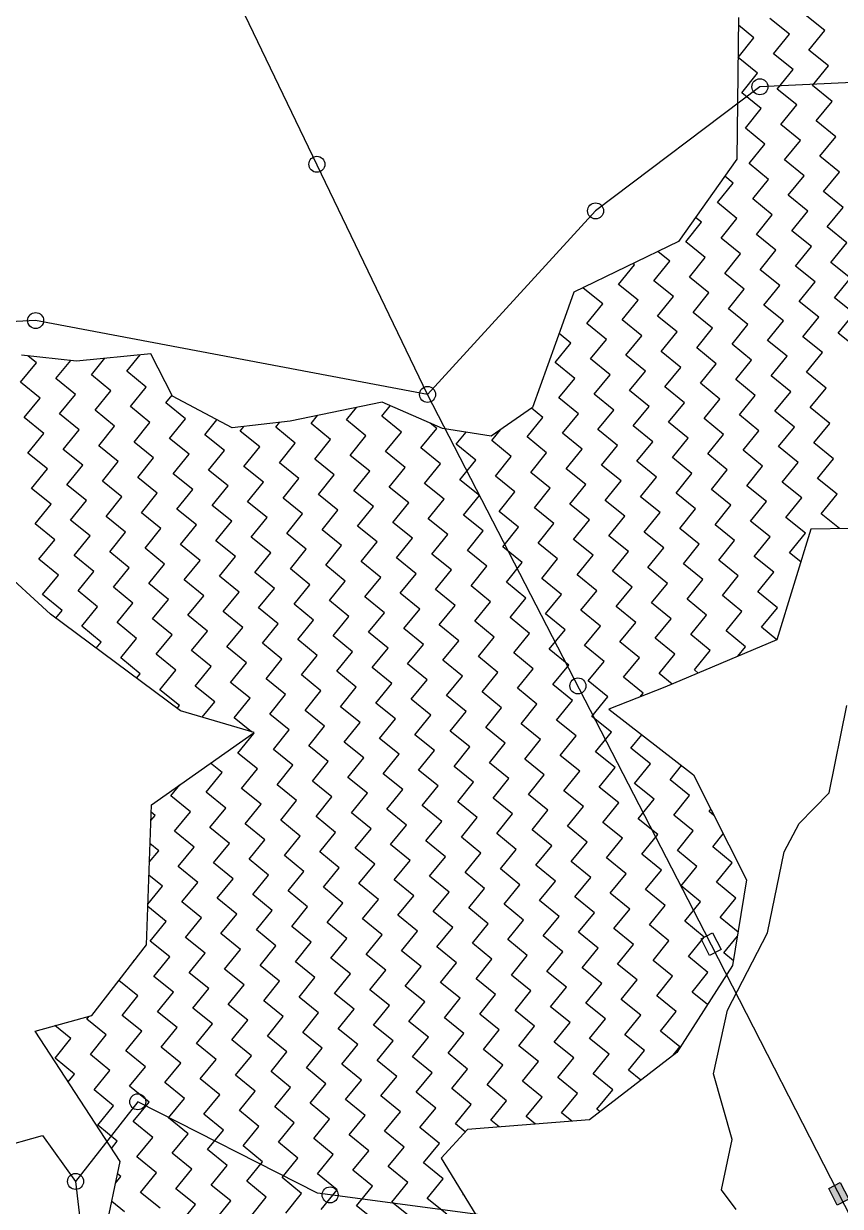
# Model space of a CAD drawing. Header units: metres. Extents: x 303647 to 308666, y 1943822 to 1947889.
# Drawn here: x 307222.8 to 307527.9, y 1946376 to 1946818 of the extents above; entities that cross this region are included whole.
import ezdxf

# ---------------------------------------------------------------- set-up
doc = ezdxf.new("R2010")
doc.units = ezdxf.units.M
for name, color, linetype in [('LINE_WATER', 4, 'Continuous'), ('POLY_HATCH', 12, 'Continuous'), ('POLY_PARCEL', 6, 'Continuous')]:
    doc.layers.add(name, color=color, linetype=linetype)

msp = doc.modelspace()

# ---------------------------------------------------------------- hatches: boundary and pattern name
msp.add_hatch(color=256).paths.add_polyline_path([(307526.8, 1946376.48), (307531.1, 1946378.68), (307527.92, 1946384.89), (307523.63, 1946382.69)])

# ---------------------------------------------------------------- linework, layer by layer
for points in [[(307479.07, 1946469.78), (307475.89, 1946475.99), (307480.18, 1946478.19), (307483.36, 1946471.98)], [(307527.92, 1946384.89), (307531.1, 1946378.68), (307526.8, 1946376.48), (307523.63, 1946382.69)]]:
    msp.add_lwpolyline(points, close=True)
for centre in [(307497.89, 1946794.45), (307332.36, 1946765.45), (307436.49, 1946748.04), (307227.3, 1946707.07), (307373.72, 1946679.44), (307429.88, 1946570.51), (307265.45, 1946415.08), (307242.21, 1946385.33), (307337.31, 1946380.31)]:
    msp.add_circle(centre, 2.99)
at = {"layer": 'LINE_WATER'}
for p, q in [((307523.74, 1946530.52), (307530.35, 1946563.23)), ((307512.59, 1946519.08), (307523.74, 1946530.52)), ((307506.93, 1946508.5), (307512.59, 1946519.08)), ((307500.66, 1946478.19), (307506.93, 1946508.5)), ((307485.73, 1946449.31), (307500.66, 1946478.19)), ((307480.55, 1946425.57), (307485.73, 1946449.31)), ((307487.48, 1946401.04), (307480.55, 1946425.57)), ((307483.56, 1946382.13), (307487.48, 1946401.04)), ((307489.02, 1946374.77), (307483.56, 1946382.13))]:
    msp.add_line(p, q, dxfattribs=at)
at = {"layer": 'POLY_HATCH'}
for p, q in [((307489.89, 1946820.31), (307489.31, 1946767.38)), ((307489.31, 1946767.38), (307467.43, 1946736.58)), ((307467.43, 1946736.58), (307428.38, 1946717.7)), ((307428.38, 1946717.7), (307424.41, 1946706.47)), ((307424.41, 1946706.47), (307412.91, 1946674.51)), ((307242.59, 1946691.9), (307222.01, 1946694.14)), ((307270.28, 1946694.65), (307242.59, 1946691.9)), ((307278.4, 1946678.83), (307270.28, 1946694.65)), ((307300.71, 1946666.92), (307278.4, 1946678.83)), ((307356.73, 1946676.5), (307322.37, 1946669.46)), ((307379.26, 1946666.73), (307356.73, 1946676.5)), ((307412.91, 1946674.51), (307397.5, 1946663.79)), ((307322.37, 1946669.46), (307300.71, 1946666.92)), ((307397.5, 1946663.79), (307379.26, 1946666.73)), ((307531.43, 1946629.38), (307516.92, 1946629.08)), ((307232.87, 1946597.28), (307202.07, 1946625.58)), ((307516.92, 1946629.08), (307504.22, 1946587.75)), ((307281.45, 1946561.14), (307232.87, 1946597.28)), ((307504.22, 1946587.75), (307462.41, 1946570.05)), ((307462.41, 1946570.05), (307441.45, 1946561.8)), ((307308.94, 1946553.1), (307281.45, 1946561.14)), ((307441.45, 1946561.8), (307473.07, 1946537.22)), ((307270.53, 1946526.06), (307308.94, 1946553.1)), ((307473.07, 1946537.22), (307492.87, 1946498.08)), ((307268.66, 1946473.74), (307270.53, 1946526.06)), ((307492.87, 1946498.08), (307487.7, 1946466.02)), ((307248.35, 1946447.37), (307268.66, 1946473.74)), ((307487.7, 1946466.02), (307466.81, 1946433.53)), ((307227.14, 1946441.52), (307248.35, 1946447.37)), ((307258.84, 1946392.71), (307227.14, 1946441.52)), ((307466.81, 1946433.53), (307434.27, 1946408.31)), ((307434.27, 1946408.31), (307388.58, 1946404.75)), ((307388.58, 1946404.75), (307378.78, 1946394.03)), ((307250.69, 1946354.28), (307258.84, 1946392.71)), ((307378.78, 1946394.03), (307396.26, 1946365.55))]:
    msp.add_line(p, q, dxfattribs=at)
at = {"layer": 'POLY_HATCH', "linetype": 'Continuous'}
for p, q in [((307508.88, 1946814.06), (307501.58, 1946819.99)), ((307522.1, 1946815.44), (307514.8, 1946821.36)), ((307495.65, 1946812.69), (307489.85, 1946817.4)), ((307516.17, 1946808.14), (307522.1, 1946815.44)), ((307489.73, 1946805.39), (307495.65, 1946812.69)), ((307502.95, 1946806.77), (307508.88, 1946814.06)), ((307510.25, 1946800.84), (307502.95, 1946806.77)), ((307523.47, 1946802.22), (307516.17, 1946808.14)), ((307497.03, 1946799.47), (307489.73, 1946805.39)), ((307517.55, 1946794.92), (307523.47, 1946802.22)), ((307491.1, 1946792.17), (307497.03, 1946799.47)), ((307504.32, 1946793.54), (307510.25, 1946800.84)), ((307511.62, 1946787.62), (307504.32, 1946793.54)), ((307524.85, 1946788.99), (307517.55, 1946794.92)), ((307498.4, 1946786.25), (307491.1, 1946792.17)), ((307518.92, 1946781.69), (307524.85, 1946788.99)), ((307492.47, 1946778.95), (307498.4, 1946786.25)), ((307505.7, 1946780.32), (307511.62, 1946787.62)), ((307513, 1946774.4), (307505.7, 1946780.32)), ((307526.22, 1946775.77), (307518.92, 1946781.69)), ((307499.77, 1946773.02), (307492.47, 1946778.95)), ((307520.29, 1946768.47), (307526.22, 1946775.77)), ((307493.85, 1946765.72), (307499.77, 1946773.02)), ((307507.07, 1946767.1), (307513, 1946774.4)), ((307514.37, 1946761.17), (307507.07, 1946767.1)), ((307527.59, 1946762.55), (307520.29, 1946768.47)), ((307501.15, 1946759.8), (307493.85, 1946765.72)), ((307521.67, 1946755.25), (307527.59, 1946762.55)), ((307482, 1946751.13), (307487.92, 1946758.43)), ((307487.92, 1946758.43), (307484.77, 1946760.99)), ((307495.22, 1946752.5), (307501.15, 1946759.8)), ((307508.44, 1946753.88), (307514.37, 1946761.17)), ((307515.74, 1946747.95), (307508.44, 1946753.88)), ((307528.97, 1946749.32), (307521.67, 1946755.25)), ((307489.3, 1946745.2), (307482, 1946751.13)), ((307502.52, 1946746.58), (307495.22, 1946752.5)), ((307523.04, 1946742.03), (307528.97, 1946749.32)), ((307476.07, 1946743.83), (307473.86, 1946745.63)), ((307483.37, 1946737.91), (307489.3, 1946745.2)), ((307496.6, 1946739.28), (307502.52, 1946746.58)), ((307509.82, 1946740.65), (307515.74, 1946747.95)), ((307470.15, 1946736.53), (307476.07, 1946743.83)), ((307517.12, 1946734.73), (307509.82, 1946740.65)), ((307530.34, 1946736.1), (307523.04, 1946742.03)), ((307477.45, 1946730.61), (307470.15, 1946736.53)), ((307490.67, 1946731.98), (307483.37, 1946737.91)), ((307503.89, 1946733.35), (307496.6, 1946739.28)), ((307524.41, 1946728.8), (307530.34, 1946736.1)), ((307464.22, 1946729.23), (307459.75, 1946732.87)), ((307484.75, 1946724.68), (307490.67, 1946731.98)), ((307497.97, 1946726.06), (307503.89, 1946733.35)), ((307511.19, 1946727.43), (307517.12, 1946734.73)), ((307445.08, 1946720.56), (307451, 1946727.86)), ((307451, 1946727.86), (307450.4, 1946728.35)), ((307458.3, 1946721.94), (307464.22, 1946729.23)), ((307471.52, 1946723.31), (307477.45, 1946730.61)), ((307518.49, 1946721.5), (307511.19, 1946727.43)), ((307531.71, 1946722.88), (307524.41, 1946728.8)), ((307478.82, 1946717.38), (307471.52, 1946723.31)), ((307492.04, 1946718.76), (307484.75, 1946724.68)), ((307505.27, 1946720.13), (307497.97, 1946726.06)), ((307525.79, 1946715.58), (307531.71, 1946722.88)), ((307431.85, 1946719.19), (307432.12, 1946719.51)), ((307439.15, 1946713.26), (307431.85, 1946719.19)), ((307452.38, 1946714.64), (307445.08, 1946720.56)), ((307465.6, 1946716.01), (307458.3, 1946721.94)), ((307486.12, 1946711.46), (307492.04, 1946718.76)), ((307499.34, 1946712.83), (307505.27, 1946720.13)), ((307512.57, 1946714.21), (307518.49, 1946721.5)), ((307446.45, 1946707.34), (307452.38, 1946714.64)), ((307459.67, 1946708.71), (307465.6, 1946716.01)), ((307472.9, 1946710.09), (307478.82, 1946717.38)), ((307519.86, 1946708.28), (307512.57, 1946714.21)), ((307533.09, 1946709.66), (307525.79, 1946715.58)), ((307433.23, 1946705.97), (307439.15, 1946713.26)), ((307480.19, 1946704.16), (307472.9, 1946710.09)), ((307493.42, 1946705.53), (307486.12, 1946711.46)), ((307506.64, 1946706.91), (307499.34, 1946712.83)), ((307527.16, 1946702.36), (307533.09, 1946709.66)), ((307440.53, 1946700.04), (307433.23, 1946705.97)), ((307453.75, 1946701.41), (307446.45, 1946707.34)), ((307466.97, 1946702.79), (307459.67, 1946708.71)), ((307487.49, 1946698.24), (307493.42, 1946705.53)), ((307500.72, 1946699.61), (307506.64, 1946706.91)), ((307513.94, 1946700.98), (307519.86, 1946708.28)), ((307427.3, 1946698.67), (307422.89, 1946702.25)), ((307434.6, 1946692.74), (307440.53, 1946700.04)), ((307447.82, 1946694.12), (307453.75, 1946701.41)), ((307461.05, 1946695.49), (307466.97, 1946702.79)), ((307474.27, 1946696.86), (307480.19, 1946704.16)), ((307521.24, 1946695.06), (307513.94, 1946700.98)), ((307534.46, 1946696.43), (307527.16, 1946702.36)), ((307421.38, 1946691.37), (307427.3, 1946698.67)), ((307481.57, 1946690.94), (307474.27, 1946696.86)), ((307494.79, 1946692.31), (307487.49, 1946698.24)), ((307508.01, 1946693.69), (307500.72, 1946699.61)), ((307221.66, 1946683.99), (307227.59, 1946691.29)), ((307227.59, 1946691.29), (307224.39, 1946693.88)), ((307234.89, 1946685.36), (307240.39, 1946692.14)), ((307248.11, 1946686.74), (307253.15, 1946692.95)), ((307261.33, 1946688.11), (307266.32, 1946694.26)), ((307428.68, 1946685.44), (307421.38, 1946691.37)), ((307441.9, 1946686.82), (307434.6, 1946692.74)), ((307455.12, 1946688.19), (307447.82, 1946694.12)), ((307468.35, 1946689.56), (307461.05, 1946695.49)), ((307488.87, 1946685.01), (307494.79, 1946692.31)), ((307502.09, 1946686.39), (307508.01, 1946693.69)), ((307515.31, 1946687.76), (307521.24, 1946695.06)), ((307268.63, 1946682.18), (307261.33, 1946688.11)), ((307435.97, 1946679.52), (307441.9, 1946686.82)), ((307449.2, 1946680.89), (307455.12, 1946688.19)), ((307462.42, 1946682.27), (307468.35, 1946689.56)), ((307475.64, 1946683.64), (307481.57, 1946690.94)), ((307522.61, 1946681.84), (307515.31, 1946687.76)), ((307228.96, 1946678.06), (307221.66, 1946683.99)), ((307242.18, 1946679.44), (307234.89, 1946685.36)), ((307255.41, 1946680.81), (307248.11, 1946686.74)), ((307422.75, 1946678.15), (307428.68, 1946685.44)), ((307482.94, 1946677.72), (307475.64, 1946683.64)), ((307496.16, 1946679.09), (307488.87, 1946685.01)), ((307509.39, 1946680.46), (307502.09, 1946686.39)), ((307223.04, 1946670.77), (307228.96, 1946678.06)), ((307236.26, 1946672.14), (307242.18, 1946679.44)), ((307249.48, 1946673.51), (307255.41, 1946680.81)), ((307262.7, 1946674.89), (307268.63, 1946682.18)), ((307275.93, 1946676.26), (307278.25, 1946679.12)), ((307430.05, 1946672.22), (307422.75, 1946678.15)), ((307443.27, 1946673.59), (307435.97, 1946679.52)), ((307456.5, 1946674.97), (307449.2, 1946680.89)), ((307469.72, 1946676.34), (307462.42, 1946682.27)), ((307490.24, 1946671.79), (307496.16, 1946679.09)), ((307503.46, 1946673.16), (307509.39, 1946680.46)), ((307516.69, 1946674.54), (307522.61, 1946681.84)), ((307256.78, 1946667.59), (307249.48, 1946673.51)), ((307270, 1946668.96), (307262.7, 1946674.89)), ((307283.23, 1946670.34), (307275.93, 1946676.26)), ((307343.41, 1946669.91), (307347.18, 1946674.54)), ((307356.64, 1946671.28), (307359.8, 1946675.17)), ((307416.83, 1946670.85), (307412.59, 1946674.29)), ((307437.35, 1946666.3), (307443.27, 1946673.59)), ((307450.57, 1946667.67), (307456.5, 1946674.97)), ((307463.79, 1946669.04), (307469.72, 1946676.34)), ((307477.02, 1946670.42), (307482.94, 1946677.72)), ((307523.98, 1946668.61), (307516.69, 1946674.54)), ((307230.33, 1946664.84), (307223.04, 1946670.77)), ((307243.56, 1946666.22), (307236.26, 1946672.14)), ((307277.3, 1946663.04), (307283.23, 1946670.34)), ((307290.52, 1946664.41), (307295.02, 1946669.95)), ((307330.19, 1946668.53), (307332.66, 1946671.57)), ((307350.71, 1946663.98), (307343.41, 1946669.91)), ((307363.94, 1946665.35), (307356.64, 1946671.28)), ((307410.9, 1946663.55), (307416.83, 1946670.85)), ((307424.13, 1946664.92), (307430.05, 1946672.22)), ((307484.32, 1946664.49), (307477.02, 1946670.42)), ((307497.54, 1946665.87), (307490.24, 1946671.79)), ((307510.76, 1946667.24), (307503.46, 1946673.16)), ((307224.41, 1946657.54), (307230.33, 1946664.84)), ((307237.63, 1946658.92), (307243.56, 1946666.22)), ((307250.85, 1946660.29), (307256.78, 1946667.59)), ((307264.08, 1946661.66), (307270, 1946668.96)), ((307303.75, 1946665.78), (307305.08, 1946667.43)), ((307311.04, 1946659.86), (307303.75, 1946665.78)), ((307316.97, 1946667.16), (307318.46, 1946669)), ((307324.27, 1946661.23), (307316.97, 1946667.16)), ((307337.49, 1946662.61), (307330.19, 1946668.53)), ((307358.01, 1946658.06), (307363.94, 1946665.35)), ((307371.23, 1946659.43), (307377.16, 1946666.73)), ((307377.16, 1946666.73), (307374.74, 1946668.69)), ((307384.46, 1946660.8), (307388.11, 1946665.31)), ((307397.68, 1946662.18), (307400.92, 1946666.17)), ((307431.42, 1946659), (307424.13, 1946664.92)), ((307444.65, 1946660.37), (307437.35, 1946666.3)), ((307457.87, 1946661.75), (307450.57, 1946667.67)), ((307471.09, 1946663.12), (307463.79, 1946669.04)), ((307491.61, 1946658.57), (307497.54, 1946665.87)), ((307504.84, 1946659.94), (307510.76, 1946667.24)), ((307518.06, 1946661.32), (307523.98, 1946668.61)), ((307258.15, 1946654.37), (307250.85, 1946660.29)), ((307271.38, 1946655.74), (307264.08, 1946661.66)), ((307284.6, 1946657.11), (307277.3, 1946663.04)), ((307297.82, 1946658.49), (307290.52, 1946664.41)), ((307318.34, 1946653.94), (307324.27, 1946661.23)), ((307331.57, 1946655.31), (307337.49, 1946662.61)), ((307344.79, 1946656.68), (307350.71, 1946663.98)), ((307391.76, 1946654.88), (307384.46, 1946660.8)), ((307404.98, 1946656.25), (307397.68, 1946662.18)), ((307418.2, 1946657.63), (307410.9, 1946663.55)), ((307438.72, 1946653.07), (307444.65, 1946660.37)), ((307451.94, 1946654.45), (307457.87, 1946661.75)), ((307465.17, 1946655.82), (307471.09, 1946663.12)), ((307478.39, 1946657.19), (307484.32, 1946664.49)), ((307525.36, 1946655.39), (307518.06, 1946661.32)), ((307231.71, 1946651.62), (307224.41, 1946657.54)), ((307244.93, 1946652.99), (307237.63, 1946658.92)), ((307278.67, 1946649.81), (307284.6, 1946657.11)), ((307291.9, 1946651.19), (307297.82, 1946658.49)), ((307305.12, 1946652.56), (307311.04, 1946659.86)), ((307352.09, 1946650.76), (307344.79, 1946656.68)), ((307365.31, 1946652.13), (307358.01, 1946658.06)), ((307378.53, 1946653.5), (307371.23, 1946659.43)), ((307399.05, 1946648.95), (307404.98, 1946656.25)), ((307412.28, 1946650.33), (307418.2, 1946657.63)), ((307425.5, 1946651.7), (307431.42, 1946659)), ((307472.47, 1946649.9), (307465.17, 1946655.82)), ((307485.69, 1946651.27), (307478.39, 1946657.19)), ((307498.91, 1946652.64), (307491.61, 1946658.57)), ((307512.13, 1946654.02), (307504.84, 1946659.94)), ((307225.78, 1946644.32), (307231.71, 1946651.62)), ((307239.01, 1946645.69), (307244.93, 1946652.99)), ((307252.23, 1946647.07), (307258.15, 1946654.37)), ((307265.45, 1946648.44), (307271.38, 1946655.74)), ((307312.42, 1946646.64), (307305.12, 1946652.56)), ((307325.64, 1946648.01), (307318.34, 1946653.94)), ((307338.86, 1946649.38), (307331.57, 1946655.31)), ((307359.38, 1946644.83), (307365.31, 1946652.13)), ((307372.61, 1946646.21), (307378.53, 1946653.5)), ((307385.83, 1946647.58), (307391.76, 1946654.88)), ((307432.8, 1946645.78), (307425.5, 1946651.7)), ((307446.02, 1946647.15), (307438.72, 1946653.07)), ((307459.24, 1946648.52), (307451.94, 1946654.45)), ((307492.99, 1946645.35), (307498.91, 1946652.64)), ((307506.21, 1946646.72), (307512.13, 1946654.02)), ((307519.43, 1946648.09), (307525.36, 1946655.39)), ((307259.53, 1946641.14), (307252.23, 1946647.07)), ((307272.75, 1946642.52), (307265.45, 1946648.44)), ((307285.97, 1946643.89), (307278.67, 1946649.81)), ((307299.2, 1946645.26), (307291.9, 1946651.19)), ((307319.72, 1946640.71), (307325.64, 1946648.01)), ((307332.94, 1946642.09), (307338.86, 1946649.38)), ((307346.16, 1946643.46), (307352.09, 1946650.76)), ((307393.13, 1946641.66), (307385.83, 1946647.58)), ((307406.35, 1946643.03), (307399.05, 1946648.95)), ((307419.57, 1946644.4), (307412.28, 1946650.33)), ((307440.1, 1946639.85), (307446.02, 1946647.15)), ((307453.32, 1946641.22), (307459.24, 1946648.52)), ((307466.54, 1946642.6), (307472.47, 1946649.9)), ((307479.76, 1946643.97), (307485.69, 1946651.27)), ((307526.73, 1946642.17), (307519.43, 1946648.09)), ((307233.08, 1946638.4), (307225.78, 1946644.32)), ((307246.3, 1946639.77), (307239.01, 1946645.69)), ((307280.05, 1946636.59), (307285.97, 1946643.89)), ((307293.27, 1946637.97), (307299.2, 1946645.26)), ((307306.49, 1946639.34), (307312.42, 1946646.64)), ((307353.46, 1946637.53), (307346.16, 1946643.46)), ((307366.68, 1946638.91), (307359.38, 1946644.83)), ((307379.91, 1946640.28), (307372.61, 1946646.21)), ((307400.43, 1946635.73), (307406.35, 1946643.03)), ((307413.65, 1946637.1), (307419.57, 1946644.4)), ((307426.87, 1946638.48), (307432.8, 1946645.78)), ((307473.84, 1946636.67), (307466.54, 1946642.6)), ((307487.06, 1946638.05), (307479.76, 1946643.97)), ((307500.29, 1946639.42), (307492.99, 1946645.35)), ((307513.51, 1946640.79), (307506.21, 1946646.72)), ((307227.16, 1946631.1), (307233.08, 1946638.4)), ((307240.38, 1946632.47), (307246.3, 1946639.77)), ((307253.6, 1946633.84), (307259.53, 1946641.14)), ((307266.82, 1946635.22), (307272.75, 1946642.52)), ((307313.79, 1946633.41), (307306.49, 1946639.34)), ((307327.01, 1946634.79), (307319.72, 1946640.71)), ((307340.24, 1946636.16), (307332.94, 1946642.09)), ((307360.76, 1946631.61), (307366.68, 1946638.91)), ((307373.98, 1946632.98), (307379.91, 1946640.28)), ((307387.2, 1946634.36), (307393.13, 1946641.66)), ((307434.17, 1946632.55), (307426.87, 1946638.48)), ((307447.39, 1946633.93), (307440.1, 1946639.85)), ((307460.62, 1946635.3), (307453.32, 1946641.22)), ((307494.36, 1946632.12), (307500.29, 1946639.42)), ((307507.58, 1946633.5), (307513.51, 1946640.79)), ((307520.81, 1946634.87), (307526.73, 1946642.17)), ((307260.9, 1946627.92), (307253.6, 1946633.84)), ((307274.12, 1946629.29), (307266.82, 1946635.22)), ((307287.35, 1946630.67), (307280.05, 1946636.59)), ((307300.57, 1946632.04), (307293.27, 1946637.97)), ((307321.09, 1946627.49), (307327.01, 1946634.79)), ((307334.31, 1946628.86), (307340.24, 1946636.16)), ((307347.54, 1946630.24), (307353.46, 1946637.53)), ((307394.5, 1946628.43), (307387.2, 1946634.36)), ((307407.73, 1946629.81), (307400.43, 1946635.73)), ((307420.95, 1946631.18), (307413.65, 1946637.1)), ((307441.47, 1946626.63), (307447.39, 1946633.93)), ((307454.69, 1946628), (307460.62, 1946635.3)), ((307467.91, 1946629.38), (307473.84, 1946636.67)), ((307481.14, 1946630.75), (307487.06, 1946638.05)), ((307527.66, 1946629.3), (307520.81, 1946634.87)), ((307234.45, 1946625.17), (307227.16, 1946631.1)), ((307247.68, 1946626.55), (307240.38, 1946632.47)), ((307268.2, 1946622), (307274.12, 1946629.29)), ((307281.42, 1946623.37), (307287.35, 1946630.67)), ((307294.64, 1946624.74), (307300.57, 1946632.04)), ((307307.87, 1946626.12), (307313.79, 1946633.41)), ((307354.83, 1946624.31), (307347.54, 1946630.24)), ((307368.06, 1946625.69), (307360.76, 1946631.61)), ((307381.28, 1946627.06), (307373.98, 1946632.98)), ((307401.8, 1946622.51), (307407.73, 1946629.81)), ((307415.02, 1946623.88), (307420.95, 1946631.18)), ((307428.25, 1946625.25), (307434.17, 1946632.55)), ((307475.21, 1946623.45), (307467.91, 1946629.38)), ((307488.44, 1946624.82), (307481.14, 1946630.75)), ((307501.66, 1946626.2), (307494.36, 1946632.12)), ((307514.88, 1946627.57), (307507.58, 1946633.5)), ((307228.53, 1946617.87), (307234.45, 1946625.17)), ((307241.75, 1946619.25), (307247.68, 1946626.55)), ((307254.98, 1946620.62), (307260.9, 1946627.92)), ((307315.17, 1946620.19), (307307.87, 1946626.12)), ((307328.39, 1946621.56), (307321.09, 1946627.49)), ((307341.61, 1946622.94), (307334.31, 1946628.86)), ((307362.13, 1946618.39), (307368.06, 1946625.69)), ((307375.35, 1946619.76), (307381.28, 1946627.06)), ((307388.58, 1946621.13), (307394.5, 1946628.43)), ((307435.54, 1946619.33), (307428.25, 1946625.25)), ((307448.77, 1946620.7), (307441.47, 1946626.63)), ((307461.99, 1946622.08), (307454.69, 1946628)), ((307495.73, 1946618.9), (307501.66, 1946626.2)), ((307508.96, 1946620.27), (307514.88, 1946627.57)), ((307262.27, 1946614.7), (307254.98, 1946620.62)), ((307275.5, 1946616.07), (307268.2, 1946622)), ((307288.72, 1946617.44), (307281.42, 1946623.37)), ((307301.94, 1946618.82), (307294.64, 1946624.74)), ((307322.46, 1946614.27), (307328.39, 1946621.56)), ((307335.69, 1946615.64), (307341.61, 1946622.94)), ((307348.91, 1946617.01), (307354.83, 1946624.31)), ((307395.88, 1946615.21), (307388.58, 1946621.13)), ((307409.1, 1946616.58), (307401.8, 1946622.51)), ((307422.32, 1946617.96), (307415.02, 1946623.88)), ((307442.84, 1946613.41), (307448.77, 1946620.7)), ((307456.07, 1946614.78), (307461.99, 1946622.08)), ((307469.29, 1946616.15), (307475.21, 1946623.45)), ((307482.51, 1946617.53), (307488.44, 1946624.82)), ((307235.83, 1946611.95), (307228.53, 1946617.87)), ((307249.05, 1946613.32), (307241.75, 1946619.25)), ((307269.57, 1946608.77), (307275.5, 1946616.07)), ((307282.79, 1946610.15), (307288.72, 1946617.44)), ((307296.02, 1946611.52), (307301.94, 1946618.82)), ((307309.24, 1946612.89), (307315.17, 1946620.19)), ((307356.21, 1946611.09), (307348.91, 1946617.01)), ((307369.43, 1946612.46), (307362.13, 1946618.39)), ((307382.65, 1946613.84), (307375.35, 1946619.76)), ((307403.17, 1946609.28), (307409.1, 1946616.58)), ((307416.4, 1946610.66), (307422.32, 1946617.96)), ((307429.62, 1946612.03), (307435.54, 1946619.33)), ((307476.59, 1946610.23), (307469.29, 1946616.15)), ((307489.81, 1946611.6), (307482.51, 1946617.53)), ((307503.03, 1946612.97), (307495.73, 1946618.9)), ((307513.16, 1946616.86), (307508.96, 1946620.27)), ((307229.9, 1946604.65), (307235.83, 1946611.95)), ((307243.13, 1946606.03), (307249.05, 1946613.32)), ((307256.35, 1946607.4), (307262.27, 1946614.7)), ((307316.54, 1946606.97), (307309.24, 1946612.89)), ((307329.76, 1946608.34), (307322.46, 1946614.27)), ((307342.98, 1946609.72), (307335.69, 1946615.64)), ((307363.51, 1946605.16), (307369.43, 1946612.46)), ((307376.73, 1946606.54), (307382.65, 1946613.84)), ((307389.95, 1946607.91), (307395.88, 1946615.21)), ((307436.92, 1946606.11), (307429.62, 1946612.03)), ((307450.14, 1946607.48), (307442.84, 1946613.41)), ((307463.36, 1946608.85), (307456.07, 1946614.78)), ((307483.88, 1946604.3), (307489.81, 1946611.6)), ((307497.11, 1946605.68), (307503.03, 1946612.97)), ((307263.65, 1946601.47), (307256.35, 1946607.4)), ((307276.87, 1946602.85), (307269.57, 1946608.77)), ((307290.09, 1946604.22), (307282.79, 1946610.15)), ((307303.32, 1946605.59), (307296.02, 1946611.52)), ((307323.84, 1946601.04), (307329.76, 1946608.34)), ((307337.06, 1946602.42), (307342.98, 1946609.72)), ((307350.28, 1946603.79), (307356.21, 1946611.09)), ((307397.25, 1946601.99), (307389.95, 1946607.91)), ((307410.47, 1946603.36), (307403.17, 1946609.28)), ((307423.7, 1946604.73), (307416.4, 1946610.66)), ((307444.22, 1946600.18), (307450.14, 1946607.48)), ((307457.44, 1946601.56), (307463.36, 1946608.85)), ((307470.66, 1946602.93), (307476.59, 1946610.23)), ((307237.2, 1946598.73), (307229.9, 1946604.65)), ((307250.42, 1946600.1), (307243.13, 1946606.03)), ((307270.95, 1946595.55), (307276.87, 1946602.85)), ((307284.17, 1946596.92), (307290.09, 1946604.22)), ((307297.39, 1946598.3), (307303.32, 1946605.59)), ((307310.61, 1946599.67), (307316.54, 1946606.97)), ((307357.58, 1946597.87), (307350.28, 1946603.79)), ((307370.8, 1946599.24), (307363.51, 1946605.16)), ((307384.03, 1946600.61), (307376.73, 1946606.54)), ((307404.55, 1946596.06), (307410.47, 1946603.36)), ((307417.77, 1946597.44), (307423.7, 1946604.73)), ((307430.99, 1946598.81), (307436.92, 1946606.11)), ((307477.96, 1946597), (307470.66, 1946602.93)), ((307491.18, 1946598.38), (307483.88, 1946604.3)), ((307504.41, 1946599.75), (307497.11, 1946605.68)), ((307234.84, 1946595.81), (307237.2, 1946598.73)), ((307244.5, 1946592.8), (307250.42, 1946600.1)), ((307257.72, 1946594.18), (307263.65, 1946601.47)), ((307317.91, 1946593.75), (307310.61, 1946599.67)), ((307331.13, 1946595.12), (307323.84, 1946601.04)), ((307344.36, 1946596.49), (307337.06, 1946602.42)), ((307364.88, 1946591.94), (307370.8, 1946599.24)), ((307378.1, 1946593.31), (307384.03, 1946600.61)), ((307391.32, 1946594.69), (307397.25, 1946601.99)), ((307438.29, 1946592.88), (307430.99, 1946598.81)), ((307451.51, 1946594.26), (307444.22, 1946600.18)), ((307464.74, 1946595.63), (307457.44, 1946601.56)), ((307485.26, 1946591.08), (307491.18, 1946598.38)), ((307498.48, 1946592.45), (307504.41, 1946599.75)), ((307265.02, 1946588.25), (307257.72, 1946594.18)), ((307278.24, 1946589.62), (307270.95, 1946595.55)), ((307291.47, 1946591), (307284.17, 1946596.92)), ((307304.69, 1946592.37), (307297.39, 1946598.3)), ((307325.21, 1946587.82), (307331.13, 1946595.12)), ((307338.43, 1946589.19), (307344.36, 1946596.49)), ((307351.66, 1946590.57), (307357.58, 1946597.87)), ((307398.62, 1946588.76), (307391.32, 1946594.69)), ((307411.85, 1946590.14), (307404.55, 1946596.06)), ((307425.07, 1946591.51), (307417.77, 1946597.44)), ((307445.59, 1946586.96), (307451.51, 1946594.26)), ((307458.81, 1946588.33), (307464.74, 1946595.63)), ((307472.04, 1946589.71), (307477.96, 1946597)), ((307251.8, 1946586.88), (307244.5, 1946592.8)), ((307272.32, 1946582.33), (307278.24, 1946589.62)), ((307285.54, 1946583.7), (307291.47, 1946591)), ((307298.76, 1946585.07), (307304.69, 1946592.37)), ((307311.99, 1946586.45), (307317.91, 1946593.75)), ((307358.95, 1946584.64), (307351.66, 1946590.57)), ((307372.18, 1946586.02), (307364.88, 1946591.94)), ((307385.4, 1946587.39), (307378.1, 1946593.31)), ((307405.92, 1946582.84), (307411.85, 1946590.14)), ((307419.14, 1946584.21), (307425.07, 1946591.51)), ((307432.37, 1946585.59), (307438.29, 1946592.88)), ((307479.33, 1946583.78), (307472.04, 1946589.71)), ((307492.56, 1946585.16), (307485.26, 1946591.08)), ((307504.23, 1946587.79), (307498.48, 1946592.45)), ((307249.93, 1946584.58), (307251.8, 1946586.88)), ((307259.1, 1946580.95), (307265.02, 1946588.25)), ((307319.29, 1946580.52), (307311.99, 1946586.45)), ((307332.51, 1946581.9), (307325.21, 1946587.82)), ((307345.73, 1946583.27), (307338.43, 1946589.19)), ((307366.25, 1946578.72), (307372.18, 1946586.02)), ((307379.48, 1946580.09), (307385.4, 1946587.39)), ((307392.7, 1946581.47), (307398.62, 1946588.76)), ((307439.66, 1946579.66), (307432.37, 1946585.59)), ((307452.89, 1946581.03), (307445.59, 1946586.96)), ((307466.11, 1946582.41), (307458.81, 1946588.33)), ((307489.66, 1946581.58), (307492.56, 1946585.16)), ((307266.39, 1946575.03), (307259.1, 1946580.95)), ((307279.62, 1946576.4), (307272.32, 1946582.33)), ((307292.84, 1946577.78), (307285.54, 1946583.7)), ((307306.06, 1946579.15), (307298.76, 1946585.07)), ((307326.58, 1946574.6), (307332.51, 1946581.9)), ((307339.81, 1946575.97), (307345.73, 1946583.27)), ((307353.03, 1946577.34), (307358.95, 1946584.64)), ((307400, 1946575.54), (307392.7, 1946581.47)), ((307413.22, 1946576.91), (307405.92, 1946582.84)), ((307426.44, 1946578.29), (307419.14, 1946584.21)), ((307446.96, 1946573.74), (307452.89, 1946581.03)), ((307460.19, 1946575.11), (307466.11, 1946582.41)), ((307473.41, 1946576.48), (307479.33, 1946583.78)), ((307273.69, 1946569.1), (307279.62, 1946576.4)), ((307286.92, 1946570.48), (307292.84, 1946577.78)), ((307300.14, 1946571.85), (307306.06, 1946579.15)), ((307313.36, 1946573.22), (307319.29, 1946580.52)), ((307360.33, 1946571.42), (307353.03, 1946577.34)), ((307373.55, 1946572.79), (307366.25, 1946578.72)), ((307386.77, 1946574.17), (307379.48, 1946580.09)), ((307407.29, 1946569.62), (307413.22, 1946576.91)), ((307420.52, 1946570.99), (307426.44, 1946578.29)), ((307433.74, 1946572.36), (307439.66, 1946579.66)), ((307474.85, 1946575.31), (307473.41, 1946576.48)), ((307265.03, 1946573.35), (307266.39, 1946575.03)), ((307307.44, 1946565.93), (307300.14, 1946571.85)), ((307320.66, 1946567.3), (307313.36, 1946573.22)), ((307333.88, 1946568.67), (307326.58, 1946574.6)), ((307347.1, 1946570.05), (307339.81, 1946575.97)), ((307367.63, 1946565.5), (307373.55, 1946572.79)), ((307380.85, 1946566.87), (307386.77, 1946574.17)), ((307394.07, 1946568.24), (307400, 1946575.54)), ((307441.04, 1946566.44), (307433.74, 1946572.36)), ((307454.26, 1946567.81), (307446.96, 1946573.74)), ((307465.05, 1946571.16), (307460.19, 1946575.11)), ((307280.99, 1946563.18), (307273.69, 1946569.1)), ((307294.21, 1946564.55), (307286.92, 1946570.48)), ((307327.96, 1946561.38), (307333.88, 1946568.67)), ((307341.18, 1946562.75), (307347.1, 1946570.05)), ((307354.4, 1946564.12), (307360.33, 1946571.42)), ((307401.37, 1946562.32), (307394.07, 1946568.24)), ((307414.59, 1946563.69), (307407.29, 1946569.62)), ((307427.82, 1946565.07), (307420.52, 1946570.99)), ((307453.1, 1946566.38), (307454.26, 1946567.81)), ((307280.13, 1946562.12), (307280.99, 1946563.18)), ((307289.53, 1946558.78), (307294.21, 1946564.55)), ((307301.51, 1946558.63), (307307.44, 1946565.93)), ((307314.73, 1946560), (307320.66, 1946567.3)), ((307361.7, 1946558.2), (307354.4, 1946564.12)), ((307374.92, 1946559.57), (307367.63, 1946565.5)), ((307388.15, 1946560.94), (307380.85, 1946566.87)), ((307408.67, 1946556.39), (307414.59, 1946563.69)), ((307421.89, 1946557.77), (307427.82, 1946565.07)), ((307435.11, 1946559.14), (307441.04, 1946566.44)), ((307307.97, 1946553.39), (307301.51, 1946558.63)), ((307322.03, 1946554.08), (307314.73, 1946560)), ((307335.26, 1946555.45), (307327.96, 1946561.38)), ((307348.48, 1946556.82), (307341.18, 1946562.75)), ((307369, 1946552.27), (307374.92, 1946559.57)), ((307382.22, 1946553.65), (307388.15, 1946560.94)), ((307395.45, 1946555.02), (307401.37, 1946562.32)), ((307442.41, 1946553.22), (307435.11, 1946559.14)), ((307329.33, 1946548.15), (307335.26, 1946555.45)), ((307342.55, 1946549.53), (307348.48, 1946556.82)), ((307355.78, 1946550.9), (307361.7, 1946558.2)), ((307402.74, 1946549.1), (307395.45, 1946555.02)), ((307415.97, 1946550.47), (307408.67, 1946556.39)), ((307429.19, 1946551.84), (307421.89, 1946557.77)), ((307302.89, 1946545.41), (307308.81, 1946552.7)), ((307308.81, 1946552.7), (307308.61, 1946552.87)), ((307316.11, 1946546.78), (307322.03, 1946554.08)), ((307363.07, 1946544.97), (307355.78, 1946550.9)), ((307376.3, 1946546.35), (307369, 1946552.27)), ((307389.52, 1946547.72), (307382.22, 1946553.65)), ((307410.04, 1946543.17), (307415.97, 1946550.47)), ((307423.26, 1946544.54), (307429.19, 1946551.84)), ((307436.49, 1946545.92), (307442.41, 1946553.22)), ((307449.71, 1946547.29), (307453.73, 1946552.25)), ((307310.18, 1946539.48), (307302.89, 1946545.41)), ((307323.41, 1946540.85), (307316.11, 1946546.78)), ((307336.63, 1946542.23), (307329.33, 1946548.15)), ((307349.85, 1946543.6), (307342.55, 1946549.53)), ((307370.37, 1946539.05), (307376.3, 1946546.35)), ((307383.6, 1946540.42), (307389.52, 1946547.72)), ((307396.82, 1946541.8), (307402.74, 1946549.1)), ((307443.79, 1946539.99), (307436.49, 1946545.92)), ((307457.01, 1946541.37), (307449.71, 1946547.29)), ((307296.96, 1946538.11), (307292.63, 1946541.62)), ((307330.7, 1946534.93), (307336.63, 1946542.23)), ((307343.93, 1946536.3), (307349.85, 1946543.6)), ((307357.15, 1946537.68), (307363.07, 1946544.97)), ((307404.12, 1946535.87), (307396.82, 1946541.8)), ((307417.34, 1946537.25), (307410.04, 1946543.17)), ((307430.56, 1946538.62), (307423.26, 1946544.54)), ((307451.08, 1946534.07), (307457.01, 1946541.37)), ((307291.04, 1946530.81), (307296.96, 1946538.11)), ((307304.26, 1946532.18), (307310.18, 1946539.48)), ((307317.48, 1946533.56), (307323.41, 1946540.85)), ((307364.45, 1946531.75), (307357.15, 1946537.68)), ((307377.67, 1946533.13), (307370.37, 1946539.05)), ((307390.89, 1946534.5), (307383.6, 1946540.42)), ((307411.42, 1946529.95), (307417.34, 1946537.25)), ((307424.64, 1946531.32), (307430.56, 1946538.62)), ((307437.86, 1946532.69), (307443.79, 1946539.99)), ((307464.31, 1946535.44), (307468.58, 1946540.71)), ((307277.81, 1946529.44), (307281.13, 1946533.53)), ((307311.56, 1946526.26), (307304.26, 1946532.18)), ((307324.78, 1946527.63), (307317.48, 1946533.56)), ((307338, 1946529), (307330.7, 1946534.93)), ((307351.23, 1946530.38), (307343.93, 1946536.3)), ((307371.75, 1946525.83), (307377.67, 1946533.13)), ((307384.97, 1946527.2), (307390.89, 1946534.5)), ((307398.19, 1946528.57), (307404.12, 1946535.87)), ((307445.16, 1946526.77), (307437.86, 1946532.69)), ((307458.38, 1946528.14), (307451.08, 1946534.07)), ((307471.6, 1946529.52), (307464.31, 1946535.44)), ((307285.11, 1946523.51), (307277.81, 1946529.44)), ((307298.33, 1946524.88), (307291.04, 1946530.81)), ((307318.86, 1946520.33), (307324.78, 1946527.63)), ((307332.08, 1946521.71), (307338, 1946529)), ((307345.3, 1946523.08), (307351.23, 1946530.38)), ((307358.52, 1946524.45), (307364.45, 1946531.75)), ((307405.49, 1946522.65), (307398.19, 1946528.57)), ((307418.71, 1946524.02), (307411.42, 1946529.95)), ((307431.94, 1946525.4), (307424.64, 1946531.32)), ((307452.46, 1946520.85), (307458.38, 1946528.14)), ((307465.68, 1946522.22), (307471.6, 1946529.52)), ((307271.89, 1946522.14), (307270.43, 1946523.32)), ((307279.19, 1946516.21), (307285.11, 1946523.51)), ((307292.41, 1946517.59), (307298.33, 1946524.88)), ((307305.63, 1946518.96), (307311.56, 1946526.26)), ((307365.82, 1946518.53), (307358.52, 1946524.45)), ((307379.04, 1946519.9), (307371.75, 1946525.83)), ((307392.27, 1946521.28), (307384.97, 1946527.2)), ((307412.79, 1946516.72), (307418.71, 1946524.02)), ((307426.01, 1946518.1), (307431.94, 1946525.4)), ((307439.23, 1946519.47), (307445.16, 1946526.77)), ((307478.9, 1946523.59), (307479.56, 1946524.4)), ((307480.71, 1946522.13), (307478.9, 1946523.59)), ((307270.32, 1946520.2), (307271.89, 1946522.14)), ((307312.93, 1946513.03), (307305.63, 1946518.96)), ((307326.15, 1946514.41), (307318.86, 1946520.33)), ((307339.38, 1946515.78), (307332.08, 1946521.71)), ((307352.6, 1946517.16), (307345.3, 1946523.08)), ((307373.12, 1946512.6), (307379.04, 1946519.9)), ((307386.34, 1946513.98), (307392.27, 1946521.28)), ((307399.57, 1946515.35), (307405.49, 1946522.65)), ((307446.53, 1946513.55), (307439.23, 1946519.47)), ((307459.76, 1946514.92), (307452.46, 1946520.85)), ((307472.98, 1946516.29), (307465.68, 1946522.22)), ((307286.48, 1946510.29), (307279.19, 1946516.21)), ((307299.71, 1946511.66), (307292.41, 1946517.59)), ((307320.23, 1946507.11), (307326.15, 1946514.41)), ((307333.45, 1946508.48), (307339.38, 1946515.78)), ((307346.67, 1946509.86), (307352.6, 1946517.16)), ((307359.9, 1946511.23), (307365.82, 1946518.53)), ((307406.86, 1946509.43), (307399.57, 1946515.35)), ((307420.09, 1946510.8), (307412.79, 1946516.72)), ((307433.31, 1946512.17), (307426.01, 1946518.1)), ((307453.83, 1946507.62), (307459.76, 1946514.92)), ((307467.05, 1946509), (307472.98, 1946516.29)), ((307480.28, 1946510.37), (307484.21, 1946515.21)), ((307273.26, 1946508.91), (307270.01, 1946511.56)), ((307280.56, 1946502.99), (307286.48, 1946510.29)), ((307293.78, 1946504.36), (307299.71, 1946511.66)), ((307307.01, 1946505.74), (307312.93, 1946513.03)), ((307367.2, 1946505.31), (307359.9, 1946511.23)), ((307380.42, 1946506.68), (307373.12, 1946512.6)), ((307393.64, 1946508.05), (307386.34, 1946513.98)), ((307414.16, 1946503.5), (307420.09, 1946510.8)), ((307427.38, 1946504.88), (307433.31, 1946512.17)), ((307440.61, 1946506.25), (307446.53, 1946513.55)), ((307487.57, 1946504.44), (307480.28, 1946510.37)), ((307269.76, 1946504.6), (307273.26, 1946508.91)), ((307314.3, 1946499.81), (307307.01, 1946505.74)), ((307327.53, 1946501.19), (307320.23, 1946507.11)), ((307340.75, 1946502.56), (307333.45, 1946508.48)), ((307353.97, 1946503.93), (307346.67, 1946509.86)), ((307374.49, 1946499.38), (307380.42, 1946506.68)), ((307387.72, 1946500.75), (307393.64, 1946508.05)), ((307400.94, 1946502.13), (307406.86, 1946509.43)), ((307447.91, 1946500.32), (307440.61, 1946506.25)), ((307461.13, 1946501.7), (307453.83, 1946507.62)), ((307474.35, 1946503.07), (307467.05, 1946509)), ((307287.86, 1946497.06), (307280.56, 1946502.99)), ((307301.08, 1946498.44), (307293.78, 1946504.36)), ((307321.6, 1946493.89), (307327.53, 1946501.19)), ((307334.82, 1946495.26), (307340.75, 1946502.56)), ((307348.05, 1946496.63), (307353.97, 1946503.93)), ((307361.27, 1946498.01), (307367.2, 1946505.31)), ((307408.24, 1946496.2), (307400.94, 1946502.13)), ((307421.46, 1946497.58), (307414.16, 1946503.5)), ((307434.68, 1946498.95), (307427.38, 1946504.88)), ((307455.2, 1946494.4), (307461.13, 1946501.7)), ((307468.43, 1946495.77), (307474.35, 1946503.07)), ((307481.65, 1946497.15), (307487.57, 1946504.44)), ((307274.64, 1946495.69), (307269.59, 1946499.79)), ((307281.93, 1946489.77), (307287.86, 1946497.06)), ((307295.16, 1946491.14), (307301.08, 1946498.44)), ((307308.38, 1946492.51), (307314.3, 1946499.81)), ((307368.57, 1946492.08), (307361.27, 1946498.01)), ((307381.79, 1946493.46), (307374.49, 1946499.38)), ((307395.01, 1946494.83), (307387.72, 1946500.75)), ((307415.54, 1946490.28), (307421.46, 1946497.58)), ((307428.76, 1946491.65), (307434.68, 1946498.95)), ((307441.98, 1946493.03), (307447.91, 1946500.32)), ((307488.95, 1946491.22), (307481.65, 1946497.15)), ((307269.2, 1946489), (307274.64, 1946495.69)), ((307315.68, 1946486.59), (307308.38, 1946492.51)), ((307328.9, 1946487.96), (307321.6, 1946493.89)), ((307342.12, 1946489.34), (307334.82, 1946495.26)), ((307355.35, 1946490.71), (307348.05, 1946496.63)), ((307375.87, 1946486.16), (307381.79, 1946493.46)), ((307389.09, 1946487.53), (307395.01, 1946494.83)), ((307402.31, 1946488.91), (307408.24, 1946496.2)), ((307449.28, 1946487.1), (307441.98, 1946493.03)), ((307462.5, 1946488.47), (307455.2, 1946494.4)), ((307475.73, 1946489.85), (307468.43, 1946495.77)), ((307276.01, 1946482.47), (307269.17, 1946488.02)), ((307289.23, 1946483.84), (307281.93, 1946489.77)), ((307302.45, 1946485.22), (307295.16, 1946491.14)), ((307322.98, 1946480.66), (307328.9, 1946487.96)), ((307336.2, 1946482.04), (307342.12, 1946489.34)), ((307349.42, 1946483.41), (307355.35, 1946490.71)), ((307362.64, 1946484.78), (307368.57, 1946492.08)), ((307409.61, 1946482.98), (307402.31, 1946488.91)), ((307422.83, 1946484.35), (307415.54, 1946490.28)), ((307436.06, 1946485.73), (307428.76, 1946491.65)), ((307456.58, 1946481.18), (307462.5, 1946488.47)), ((307469.8, 1946482.55), (307475.73, 1946489.85)), ((307483.02, 1946483.92), (307488.95, 1946491.22)), ((307283.31, 1946476.54), (307289.23, 1946483.84)), ((307296.53, 1946477.92), (307302.45, 1946485.22)), ((307309.75, 1946479.29), (307315.68, 1946486.59)), ((307369.94, 1946478.86), (307362.64, 1946484.78)), ((307383.17, 1946480.23), (307375.87, 1946486.16)), ((307396.39, 1946481.61), (307389.09, 1946487.53)), ((307416.91, 1946477.06), (307422.83, 1946484.35)), ((307430.13, 1946478.43), (307436.06, 1946485.73)), ((307443.35, 1946479.8), (307449.28, 1946487.1)), ((307489.71, 1946478.49), (307483.02, 1946483.92)), ((307270.08, 1946475.17), (307276.01, 1946482.47)), ((307317.05, 1946473.37), (307309.75, 1946479.29)), ((307330.27, 1946474.74), (307322.98, 1946480.66)), ((307343.5, 1946476.11), (307336.2, 1946482.04)), ((307356.72, 1946477.49), (307349.42, 1946483.41)), ((307377.24, 1946472.94), (307383.17, 1946480.23)), ((307390.46, 1946474.31), (307396.39, 1946481.61)), ((307403.69, 1946475.68), (307409.61, 1946482.98)), ((307450.65, 1946473.88), (307443.35, 1946479.8)), ((307463.88, 1946475.25), (307456.58, 1946481.18)), ((307477.1, 1946476.63), (307469.8, 1946482.55)), ((307277.38, 1946469.25), (307270.08, 1946475.17)), ((307290.61, 1946470.62), (307283.31, 1946476.54)), ((307303.83, 1946471.99), (307296.53, 1946477.92)), ((307324.35, 1946467.44), (307330.27, 1946474.74)), ((307337.57, 1946468.82), (307343.5, 1946476.11)), ((307350.79, 1946470.19), (307356.72, 1946477.49)), ((307364.02, 1946471.56), (307369.94, 1946478.86)), ((307410.98, 1946469.76), (307403.69, 1946475.68)), ((307424.21, 1946471.13), (307416.91, 1946477.06)), ((307437.43, 1946472.51), (307430.13, 1946478.43)), ((307457.95, 1946467.95), (307463.88, 1946475.25)), ((307471.17, 1946469.33), (307477.1, 1946476.63)), ((307484.4, 1946470.7), (307489.46, 1946476.94)), ((307284.68, 1946463.32), (307290.61, 1946470.62)), ((307297.9, 1946464.69), (307303.83, 1946471.99)), ((307311.13, 1946466.07), (307317.05, 1946473.37)), ((307358.09, 1946464.26), (307350.79, 1946470.19)), ((307371.32, 1946465.64), (307364.02, 1946471.56)), ((307384.54, 1946467.01), (307377.24, 1946472.94)), ((307397.76, 1946468.38), (307390.46, 1946474.31)), ((307418.28, 1946463.83), (307424.21, 1946471.13)), ((307431.51, 1946465.21), (307437.43, 1946472.51)), ((307444.73, 1946466.58), (307450.65, 1946473.88)), ((307487.98, 1946467.79), (307484.4, 1946470.7)), ((307263.73, 1946467.34), (307264.16, 1946467.87)), ((307264.16, 1946467.87), (307264.15, 1946467.88)), ((307271.46, 1946461.95), (307277.38, 1946469.25)), ((307318.42, 1946460.14), (307311.13, 1946466.07)), ((307331.65, 1946461.52), (307324.35, 1946467.44)), ((307344.87, 1946462.89), (307337.57, 1946468.82)), ((307378.61, 1946459.71), (307384.54, 1946467.01)), ((307391.84, 1946461.09), (307397.76, 1946468.38)), ((307405.06, 1946462.46), (307410.98, 1946469.76)), ((307452.03, 1946460.66), (307444.73, 1946466.58)), ((307465.25, 1946462.03), (307457.95, 1946467.95)), ((307478.47, 1946463.4), (307471.17, 1946469.33)), ((307278.76, 1946456.02), (307271.46, 1946461.95)), ((307291.98, 1946457.4), (307284.68, 1946463.32)), ((307305.2, 1946458.77), (307297.9, 1946464.69)), ((307325.72, 1946454.22), (307331.65, 1946461.52)), ((307338.95, 1946455.59), (307344.87, 1946462.89)), ((307352.17, 1946456.97), (307358.09, 1946464.26)), ((307365.39, 1946458.34), (307371.32, 1946465.64)), ((307412.36, 1946456.54), (307405.06, 1946462.46)), ((307425.58, 1946457.91), (307418.28, 1946463.83)), ((307438.8, 1946459.28), (307431.51, 1946465.21)), ((307459.32, 1946454.73), (307465.25, 1946462.03)), ((307472.55, 1946456.1), (307478.47, 1946463.4)), ((307265.53, 1946454.65), (307258.41, 1946460.43)), ((307286.05, 1946450.1), (307291.98, 1946457.4)), ((307299.28, 1946451.47), (307305.2, 1946458.77)), ((307312.5, 1946452.85), (307318.42, 1946460.14)), ((307359.47, 1946451.04), (307352.17, 1946456.97)), ((307372.69, 1946452.41), (307365.39, 1946458.34)), ((307385.91, 1946453.79), (307378.61, 1946459.71)), ((307399.14, 1946455.16), (307391.84, 1946461.09)), ((307419.66, 1946450.61), (307425.58, 1946457.91)), ((307432.88, 1946451.98), (307438.8, 1946459.28)), ((307446.1, 1946453.36), (307452.03, 1946460.66)), ((307259.61, 1946447.35), (307265.53, 1946454.65)), ((307272.83, 1946448.72), (307278.76, 1946456.02)), ((307319.8, 1946446.92), (307312.5, 1946452.85)), ((307333.02, 1946448.29), (307325.72, 1946454.22)), ((307346.24, 1946449.67), (307338.95, 1946455.59)), ((307379.99, 1946446.49), (307385.91, 1946453.79)), ((307393.21, 1946447.86), (307399.14, 1946455.16)), ((307406.43, 1946449.24), (307412.36, 1946456.54)), ((307453.4, 1946447.43), (307446.1, 1946453.36)), ((307466.62, 1946448.81), (307459.32, 1946454.73)), ((307478.31, 1946451.42), (307472.55, 1946456.1)), ((307280.13, 1946442.8), (307272.83, 1946448.72)), ((307293.35, 1946444.17), (307286.05, 1946450.1)), ((307306.58, 1946445.55), (307299.28, 1946451.47)), ((307327.1, 1946441), (307333.02, 1946448.29)), ((307340.32, 1946442.37), (307346.24, 1946449.67)), ((307353.54, 1946443.74), (307359.47, 1946451.04)), ((307366.76, 1946445.12), (307372.69, 1946452.41)), ((307413.73, 1946443.31), (307406.43, 1946449.24)), ((307426.95, 1946444.69), (307419.66, 1946450.61)), ((307440.18, 1946446.06), (307432.88, 1946451.98)), ((307460.7, 1946441.51), (307466.62, 1946448.81)), ((307246.39, 1946445.98), (307247.28, 1946447.08)), ((307253.68, 1946440.05), (307246.39, 1946445.98)), ((307266.91, 1946441.43), (307259.61, 1946447.35)), ((307287.43, 1946436.88), (307293.35, 1946444.17)), ((307300.65, 1946438.25), (307306.58, 1946445.55)), ((307313.87, 1946439.62), (307319.8, 1946446.92)), ((307360.84, 1946437.82), (307353.54, 1946443.74)), ((307374.06, 1946439.19), (307366.76, 1946445.12)), ((307387.29, 1946440.57), (307379.99, 1946446.49)), ((307400.51, 1946441.94), (307393.21, 1946447.86)), ((307421.03, 1946437.39), (307426.95, 1946444.69)), ((307434.25, 1946438.76), (307440.18, 1946446.06)), ((307447.48, 1946440.13), (307453.4, 1946447.43)), ((307240.46, 1946438.68), (307234.47, 1946443.54)), ((307247.76, 1946432.75), (307253.68, 1946440.05)), ((307260.98, 1946434.13), (307266.91, 1946441.43)), ((307274.2, 1946435.5), (307280.13, 1946442.8)), ((307321.17, 1946433.7), (307313.87, 1946439.62)), ((307334.39, 1946435.07), (307327.1, 1946441)), ((307347.62, 1946436.44), (307340.32, 1946442.37)), ((307381.36, 1946433.27), (307387.29, 1946440.57)), ((307394.58, 1946434.64), (307400.51, 1946441.94)), ((307407.81, 1946436.01), (307413.73, 1946443.31)), ((307454.77, 1946434.21), (307447.48, 1946440.13)), ((307468, 1946435.58), (307460.7, 1946441.51)), ((307234.54, 1946431.38), (307240.46, 1946438.68)), ((307281.5, 1946429.58), (307274.2, 1946435.5)), ((307294.73, 1946430.95), (307287.43, 1946436.88)), ((307307.95, 1946432.32), (307300.65, 1946438.25)), ((307328.47, 1946427.77), (307334.39, 1946435.07)), ((307341.69, 1946429.15), (307347.62, 1946436.44)), ((307354.92, 1946430.52), (307360.84, 1946437.82)), ((307368.14, 1946431.89), (307374.06, 1946439.19)), ((307415.11, 1946430.09), (307407.81, 1946436.01)), ((307428.33, 1946431.46), (307421.03, 1946437.39)), ((307441.55, 1946432.84), (307434.25, 1946438.76)), ((307465.51, 1946432.52), (307468, 1946435.58)), ((307241.83, 1946425.46), (307234.54, 1946431.38)), ((307255.06, 1946426.83), (307247.76, 1946432.75)), ((307268.28, 1946428.2), (307260.98, 1946434.13)), ((307288.8, 1946423.65), (307294.73, 1946430.95)), ((307302.02, 1946425.03), (307307.95, 1946432.32)), ((307315.25, 1946426.4), (307321.17, 1946433.7)), ((307362.21, 1946424.6), (307354.92, 1946430.52)), ((307375.44, 1946425.97), (307368.14, 1946431.89)), ((307388.66, 1946427.34), (307381.36, 1946433.27)), ((307401.88, 1946428.72), (307394.58, 1946434.64)), ((307422.4, 1946424.16), (307428.33, 1946431.46)), ((307435.63, 1946425.54), (307441.55, 1946432.84)), ((307448.85, 1946426.91), (307454.77, 1946434.21)), ((307249.13, 1946419.53), (307255.06, 1946426.83)), ((307262.36, 1946420.91), (307268.28, 1946428.2)), ((307275.58, 1946422.28), (307281.5, 1946429.58)), ((307322.55, 1946420.47), (307315.25, 1946426.4)), ((307335.77, 1946421.85), (307328.47, 1946427.77)), ((307348.99, 1946423.22), (307341.69, 1946429.15)), ((307369.51, 1946418.67), (307375.44, 1946425.97)), ((307382.73, 1946420.04), (307388.66, 1946427.34)), ((307395.96, 1946421.42), (307401.88, 1946428.72)), ((307409.18, 1946422.79), (307415.11, 1946430.09)), ((307453.45, 1946423.18), (307448.85, 1946426.91)), ((307239.47, 1946422.54), (307241.83, 1946425.46)), ((307282.88, 1946416.35), (307275.58, 1946422.28)), ((307296.1, 1946417.73), (307288.8, 1946423.65)), ((307309.32, 1946419.1), (307302.02, 1946425.03)), ((307329.84, 1946414.55), (307335.77, 1946421.85)), ((307343.07, 1946415.92), (307348.99, 1946423.22)), ((307356.29, 1946417.3), (307362.21, 1946424.6)), ((307416.48, 1946416.87), (307409.18, 1946422.79)), ((307429.7, 1946418.24), (307422.4, 1946424.16)), ((307442.92, 1946419.61), (307435.63, 1946425.54)), ((307256.43, 1946413.61), (307249.13, 1946419.53)), ((307269.65, 1946414.98), (307262.36, 1946420.91)), ((307290.17, 1946410.43), (307296.1, 1946417.73)), ((307303.4, 1946411.8), (307309.32, 1946419.1)), ((307316.62, 1946413.18), (307322.55, 1946420.47)), ((307363.59, 1946411.37), (307356.29, 1946417.3)), ((307376.81, 1946412.75), (307369.51, 1946418.67)), ((307390.03, 1946414.12), (307382.73, 1946420.04)), ((307403.26, 1946415.49), (307395.96, 1946421.42)), ((307423.78, 1946410.94), (307429.7, 1946418.24)), ((307437, 1946412.32), (307442.92, 1946419.61)), ((307250.51, 1946406.31), (307256.43, 1946413.61)), ((307263.73, 1946407.68), (307269.65, 1946414.98)), ((307276.95, 1946409.06), (307282.88, 1946416.35)), ((307323.92, 1946407.25), (307316.62, 1946413.18)), ((307337.14, 1946408.63), (307329.84, 1946414.55)), ((307350.36, 1946410), (307343.07, 1946415.92)), ((307370.89, 1946405.45), (307376.81, 1946412.75)), ((307384.11, 1946406.82), (307390.03, 1946414.12)), ((307397.33, 1946408.19), (307403.26, 1946415.49)), ((307410.55, 1946409.57), (307416.48, 1946416.87)), ((307284.25, 1946403.13), (307276.95, 1946409.06)), ((307297.47, 1946404.5), (307290.17, 1946410.43)), ((307310.7, 1946405.88), (307303.4, 1946411.8)), ((307331.22, 1946401.33), (307337.14, 1946408.63)), ((307344.44, 1946402.7), (307350.36, 1946410)), ((307357.66, 1946404.07), (307363.59, 1946411.37)), ((307414.04, 1946406.73), (307410.55, 1946409.57)), ((307427.65, 1946407.8), (307423.78, 1946410.94)), ((307438.19, 1946411.35), (307437, 1946412.32)), ((307257.8, 1946400.38), (307250.51, 1946406.31)), ((307271.03, 1946401.76), (307263.73, 1946407.68)), ((307291.55, 1946397.21), (307297.47, 1946404.5)), ((307304.77, 1946398.58), (307310.7, 1946405.88)), ((307317.99, 1946399.95), (307323.92, 1946407.25)), ((307364.96, 1946398.15), (307357.66, 1946404.07)), ((307378.18, 1946399.52), (307370.89, 1946405.45)), ((307387.76, 1946403.86), (307384.11, 1946406.82)), ((307400.44, 1946405.67), (307397.33, 1946408.19)), ((307255.61, 1946397.68), (307257.8, 1946400.38)), ((307265.1, 1946394.46), (307271.03, 1946401.76)), ((307278.33, 1946395.83), (307284.25, 1946403.13)), ((307325.29, 1946394.03), (307317.99, 1946399.95)), ((307338.51, 1946395.4), (307331.22, 1946401.33)), ((307351.74, 1946396.78), (307344.44, 1946402.7)), ((307372.26, 1946392.22), (307378.18, 1946399.52)), ((307285.62, 1946389.91), (307278.33, 1946395.83)), ((307298.85, 1946391.28), (307291.55, 1946397.21)), ((307312.07, 1946392.66), (307304.77, 1946398.58)), ((307332.59, 1946388.1), (307338.51, 1946395.4)), ((307345.81, 1946389.48), (307351.74, 1946396.78)), ((307359.04, 1946390.85), (307364.96, 1946398.15)), ((307272.4, 1946388.53), (307265.1, 1946394.46)), ((307292.92, 1946383.98), (307298.85, 1946391.28)), ((307306.14, 1946385.36), (307312.07, 1946392.66)), ((307319.37, 1946386.73), (307325.29, 1946394.03)), ((307366.33, 1946384.93), (307359.04, 1946390.85)), ((307379.56, 1946386.3), (307372.26, 1946392.22)), ((307257.13, 1946384.64), (307259.18, 1946387.16)), ((307259.18, 1946387.16), (307257.89, 1946388.21)), ((307266.48, 1946381.24), (307272.4, 1946388.53)), ((307279.7, 1946382.61), (307285.62, 1946389.91)), ((307326.67, 1946380.81), (307319.37, 1946386.73)), ((307339.89, 1946382.18), (307332.59, 1946388.1)), ((307353.11, 1946383.55), (307345.81, 1946389.48)), ((307373.63, 1946379), (307379.56, 1946386.3)), ((307287, 1946376.69), (307279.7, 1946382.61)), ((307300.22, 1946378.06), (307292.92, 1946383.98)), ((307313.44, 1946379.43), (307306.14, 1946385.36)), ((307333.96, 1946374.88), (307339.89, 1946382.18)), ((307347.19, 1946376.26), (307353.11, 1946383.55)), ((307360.41, 1946377.63), (307366.33, 1946384.93)), ((307260.55, 1946373.94), (307255.7, 1946377.88)), ((307273.77, 1946375.31), (307266.48, 1946381.24)), ((307294.3, 1946370.76), (307300.22, 1946378.06)), ((307307.52, 1946372.13), (307313.44, 1946379.43)), ((307320.74, 1946373.51), (307326.67, 1946380.81)), ((307367.71, 1946371.7), (307360.41, 1946377.63)), ((307380.93, 1946373.08), (307373.63, 1946379)), ((307386.86, 1946380.38), (307387.03, 1946380.59)), ((307387.46, 1946379.88), (307386.86, 1946380.38)), ((307281.07, 1946369.39), (307287, 1946376.69)), ((307354.48, 1946370.33), (307347.19, 1946376.26))]:
    msp.add_line(p, q, dxfattribs=at)
at = {"layer": 'POLY_PARCEL'}
for p, q in [((307373.72, 1946679.44), (307290.58, 1946852.32)), ((307608.15, 1946799.54), (307497.89, 1946794.45)), ((307497.89, 1946794.45), (307436.49, 1946748.04)), ((307436.49, 1946748.04), (307373.72, 1946679.44)), ((307227.3, 1946707.07), (307072.46, 1946699.53)), ((307373.72, 1946679.44), (307227.3, 1946707.07)), ((307477.2, 1946478.73), (307373.72, 1946679.44)), ((307535.99, 1946363.82), (307477.2, 1946478.73)), ((307265.45, 1946415.08), (307242.21, 1946385.33)), ((307332.58, 1946380.93), (307265.45, 1946415.08)), ((307199.84, 1946394.09), (307229.89, 1946402.5)), ((307229.89, 1946402.5), (307242.21, 1946385.33)), ((307242.21, 1946385.33), (307254.82, 1946277.11)), ((307423.31, 1946368.9), (307332.58, 1946380.93))]:
    msp.add_line(p, q, dxfattribs=at)

doc.saveas('drawing.dxf')
